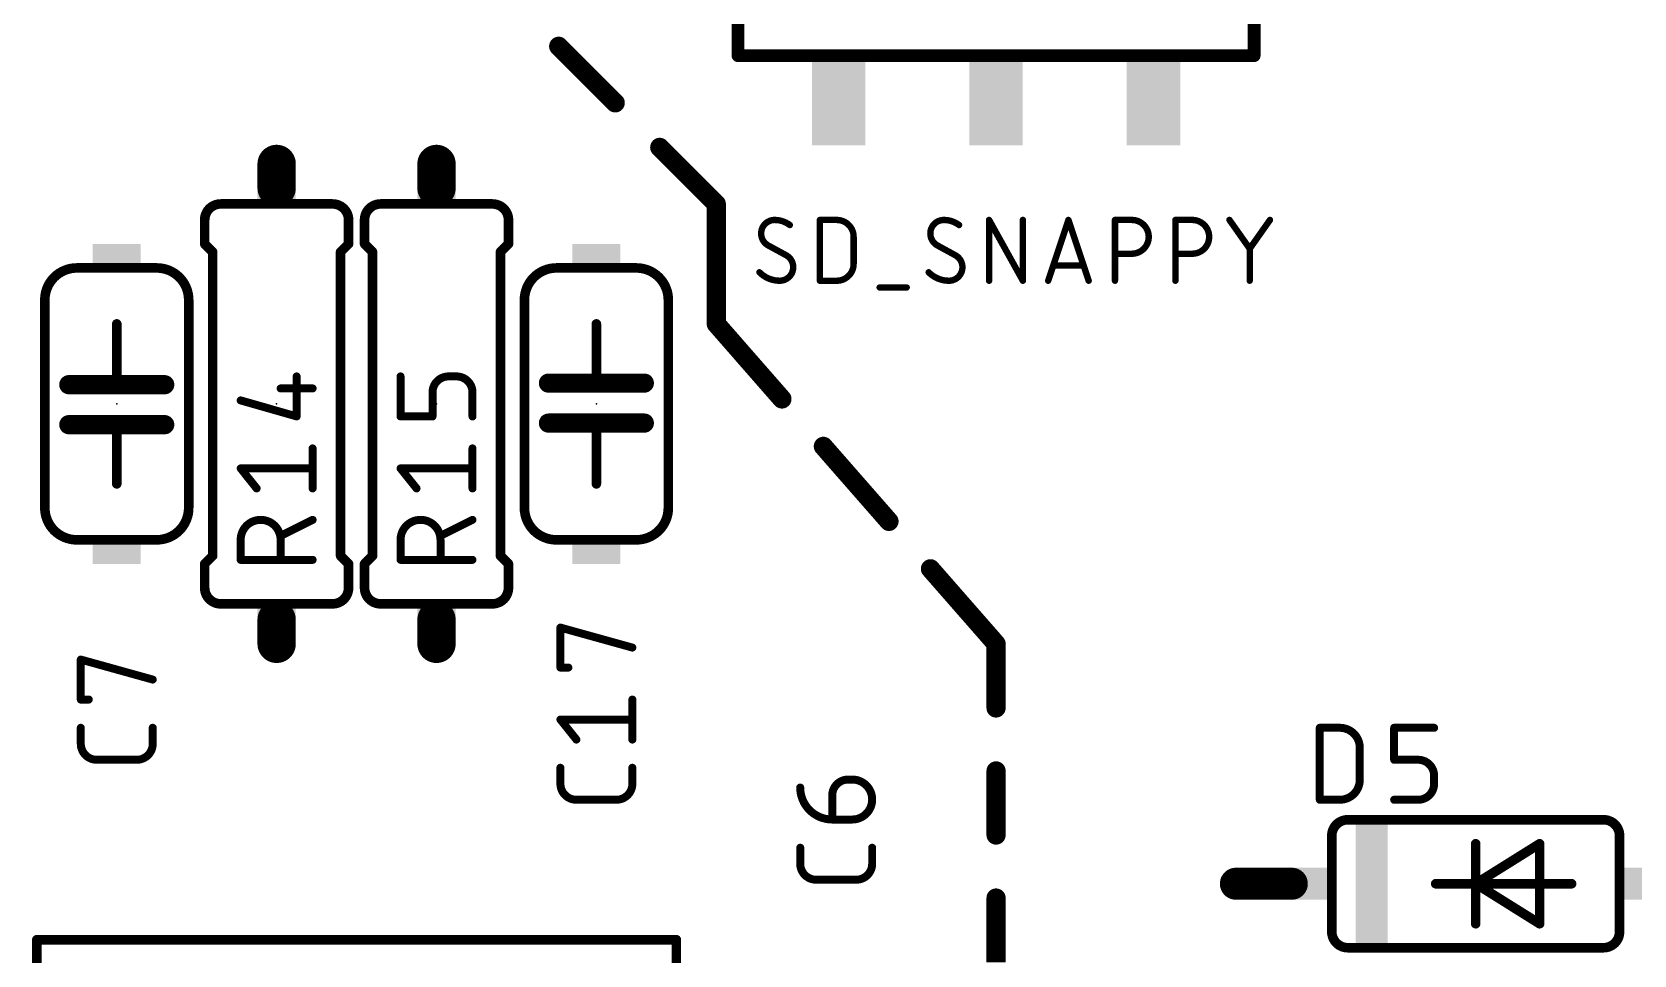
# Model space of a CAD drawing. Extents: x 0 to 81, y 0 to 102.
# Drawn here: x 41.83 to 67.28, y 35.7 to 50.35 of the extents above; entities that cross this region are included whole.
import ezdxf

# ---------------------------------------------------------------- set-up
doc = ezdxf.new("R2010")
doc.units = 0
for name, color, linetype in [('21', 253, 'CONTINUOUS'), ('23', 53, 'CONTINUOUS'), ('25', 253, 'CONTINUOUS'), ('51', 253, 'CONTINUOUS')]:
    doc.layers.add(name, color=color, linetype=linetype)

# ---------------------------------------------------------------- blocks, each defined once
blk = doc.blocks.new('RECT')
blk.add_solid([(-0.5, -0.5), (0.5, -0.5), (-0.5, 0.5), (0.5, 0.5)])

msp = doc.modelspace()

# ---------------------------------------------------------------- linework, layer by layer
at = {"layer": '21'}
for points, const_width in [([(53.05, 50.53), (53.05, 49.98)], 0.2032), ([(61.25, 49.98), (61.25, 50.53)], 0.2032), ([(61.25, 49.98), (53.05, 49.98)], 0.2032), ([(44.577, 47.371), (44.577, 46.99)], 0.1524), ([(46.863, 47.371), (46.863, 46.99)], 0.1524), ([(47.117, 47.371), (47.117, 46.99)], 0.1524), ([(49.403, 47.371), (49.403, 46.99)], 0.1524), ([(44.704, 46.863), (44.577, 46.99)], 0.1524), ([(44.704, 42.037), (44.704, 46.863)], 0.1524), ([(46.736, 46.863), (46.863, 46.99)], 0.1524), ([(46.736, 42.037), (46.736, 46.863)], 0.1524), ([(47.244, 46.863), (47.117, 46.99)], 0.1524), ([(47.244, 42.037), (47.244, 46.863)], 0.1524), ([(49.276, 46.863), (49.403, 46.99)], 0.1524), ([(49.276, 42.037), (49.276, 46.863)], 0.1524), ([(42.037, 42.799), (42.037, 46.101)], 0.1524), ([(44.323, 42.799), (44.323, 46.101)], 0.1524), ([(49.657, 46.101), (49.657, 42.799)], 0.1524), ([(51.943, 46.101), (51.943, 42.799)], 0.1524), ([(43.18, 45.72), (43.18, 44.7548)], 0.1524), ([(50.8, 45.72), (50.8, 44.7802)], 0.1524), ([(43.18, 44.7548), (42.418, 44.7548)], 0.3048), ([(43.942, 44.7548), (43.18, 44.7548)], 0.3048), ([(50.038, 44.7802), (50.8, 44.7802)], 0.3048), ([(50.8, 44.7802), (51.562, 44.7802)], 0.3048), ([(50.038, 44.1452), (50.8, 44.1452)], 0.3048), ([(50.8, 44.1452), (51.562, 44.1452)], 0.3048), ([(43.18, 44.1198), (42.418, 44.1198)], 0.3048), ([(43.942, 44.1198), (43.18, 44.1198)], 0.3048), ([(43.18, 43.18), (43.18, 44.1198)], 0.1524), ([(50.8, 43.18), (50.8, 44.1452)], 0.1524), ([(44.704, 42.037), (44.577, 41.91)], 0.1524), ([(46.736, 42.037), (46.863, 41.91)], 0.1524), ([(47.244, 42.037), (47.117, 41.91)], 0.1524), ([(49.276, 42.037), (49.403, 41.91)], 0.1524), ([(44.577, 41.529), (44.577, 41.91)], 0.1524), ([(46.863, 41.529), (46.863, 41.91)], 0.1524), ([(47.117, 41.529), (47.117, 41.91)], 0.1524), ([(49.403, 41.529), (49.403, 41.91)], 0.1524), ([(62.738, 37.846), (66.802, 37.846)], 0.1524), ([(62.484, 37.592), (62.484, 36.068)], 0.1524), ([(67.056, 37.592), (67.056, 36.068)], 0.1524), ([(64.77, 36.83), (65.786, 37.465)], 0.1524), ([(64.77, 37.465), (64.77, 36.83)], 0.1524), ([(65.786, 37.465), (65.786, 36.195)], 0.1524), ([(64.135, 36.83), (64.77, 36.83)], 0.1524), ([(65.786, 36.195), (64.77, 36.83)], 0.1524), ([(64.77, 36.83), (66.294, 36.83)], 0.1524), ([(64.77, 36.83), (64.77, 36.195)], 0.1524), ([(52.07, 35.941), (41.91, 35.941)], 0.1524), ([(41.91, 35.941), (41.91, 34.036)], 0.1524), ([(52.07, 35.941), (52.07, 30.099)], 0.1524), ([(62.738, 35.814), (66.802, 35.814)], 0.1524)]:
    msp.add_lwpolyline(points, dxfattribs=dict(at, const_width=const_width))
for points, const_width in [([(53.05, 50.0308, 1), (53.05, 49.9292)], 0.1016), ([(52.9992, 49.98, 1), (53.1008, 49.98)], 0.1016), ([(61.1992, 49.98, 1), (61.3008, 49.98)], 0.1016), ([(61.25, 49.9292, 1), (61.25, 50.0308)], 0.1016), ([(44.831, 47.625, 0.4142), (44.577, 47.371)], 0.1524), ([(44.831, 47.5869, 1), (44.831, 47.6631)], 0.0762), ([(46.863, 47.371, 0.4142), (46.609, 47.625)], 0.1524), ([(46.609, 47.6631, 1), (46.609, 47.5869)], 0.0762), ([(47.371, 47.625, 0.4142), (47.117, 47.371)], 0.1524), ([(47.371, 47.5869, 1), (47.371, 47.6631)], 0.0762), ([(49.403, 47.371, 0.4142), (49.149, 47.625)], 0.1524), ([(49.149, 47.6631, 1), (49.149, 47.5869)], 0.0762), ([(44.6151, 47.371, 1), (44.5389, 47.371)], 0.0762), ([(44.5389, 47.371, 1), (44.6151, 47.371)], 0.0762), ([(46.9011, 47.371, 1), (46.8249, 47.371)], 0.0762), ([(46.8249, 47.371, 1), (46.9011, 47.371)], 0.0762), ([(47.1551, 47.371, 1), (47.0789, 47.371)], 0.0762), ([(47.0789, 47.371, 1), (47.1551, 47.371)], 0.0762), ([(49.4411, 47.371, 1), (49.3649, 47.371)], 0.0762), ([(49.3649, 47.371, 1), (49.4411, 47.371)], 0.0762), ([(44.5389, 46.99, 1), (44.6151, 46.99)], 0.0762), ([(44.6039, 47.0169, 1), (44.5501, 46.9631)], 0.0762), ([(44.7421, 46.863, 1), (44.6659, 46.863)], 0.0762), ([(44.6771, 46.8361, 1), (44.7309, 46.8899)], 0.0762), ([(46.7741, 46.863, 1), (46.6979, 46.863)], 0.0762), ([(46.7091, 46.8899, 1), (46.7629, 46.8361)], 0.0762), ([(46.8249, 46.99, 1), (46.9011, 46.99)], 0.0762), ([(46.8899, 46.9631, 1), (46.8361, 47.0169)], 0.0762), ([(47.0789, 46.99, 1), (47.1551, 46.99)], 0.0762), ([(47.1439, 47.0169, 1), (47.0901, 46.9631)], 0.0762), ([(47.2821, 46.863, 1), (47.2059, 46.863)], 0.0762), ([(47.2171, 46.8361, 1), (47.2709, 46.8899)], 0.0762), ([(49.3141, 46.863, 1), (49.2379, 46.863)], 0.0762), ([(49.2491, 46.8899, 1), (49.3029, 46.8361)], 0.0762), ([(49.3649, 46.99, 1), (49.4411, 46.99)], 0.0762), ([(49.4299, 46.9631, 1), (49.3761, 47.0169)], 0.0762), ([(42.545, 46.609, 0.4142), (42.037, 46.101)], 0.1524), ([(42.545, 46.5709, 1), (42.545, 46.6471)], 0.0762), ([(44.323, 46.101, 0.4142), (43.815, 46.609)], 0.1524), ([(43.815, 46.6471, 1), (43.815, 46.5709)], 0.0762), ([(50.165, 46.609, 0.4142), (49.657, 46.101)], 0.1524), ([(50.165, 46.5709, 1), (50.165, 46.6471)], 0.0762), ([(51.943, 46.101, 0.4142), (51.435, 46.609)], 0.1524), ([(51.435, 46.6471, 1), (51.435, 46.5709)], 0.0762), ([(42.0751, 46.101, 1), (41.9989, 46.101)], 0.0762), ([(41.9989, 46.101, 1), (42.0751, 46.101)], 0.0762), ([(44.3611, 46.101, 1), (44.2849, 46.101)], 0.0762), ([(44.2849, 46.101, 1), (44.3611, 46.101)], 0.0762), ([(49.6951, 46.101, 1), (49.6189, 46.101)], 0.0762), ([(49.6189, 46.101, 1), (49.6951, 46.101)], 0.0762), ([(51.9811, 46.101, 1), (51.9049, 46.101)], 0.0762), ([(51.9049, 46.101, 1), (51.9811, 46.101)], 0.0762), ([(43.2181, 45.72, 1), (43.1419, 45.72)], 0.0762), ([(50.8381, 45.72, 1), (50.7619, 45.72)], 0.0762), ([(42.418, 44.831, 1), (42.418, 44.6786)], 0.1524), ([(43.18, 44.831, 1), (43.18, 44.6786)], 0.1524), ([(43.18, 44.6786, 1), (43.18, 44.831)], 0.1524), ([(43.942, 44.6786, 1), (43.942, 44.831)], 0.1524), ([(50.038, 44.8564, 1), (50.038, 44.704)], 0.1524), ([(50.8, 44.8564, 1), (50.8, 44.704)], 0.1524), ([(50.8, 44.704, 1), (50.8, 44.8564)], 0.1524), ([(50.7619, 44.7802, 1), (50.8381, 44.7802)], 0.0762), ([(51.562, 44.704, 1), (51.562, 44.8564)], 0.1524), ([(43.1419, 44.7548, 1), (43.2181, 44.7548)], 0.0762), ([(50.038, 44.2214, 1), (50.038, 44.069)], 0.1524), ([(50.8, 44.2214, 1), (50.8, 44.069)], 0.1524), ([(50.8, 44.069, 1), (50.8, 44.2214)], 0.1524), ([(51.562, 44.069, 1), (51.562, 44.2214)], 0.1524), ([(42.418, 44.196, 1), (42.418, 44.0436)], 0.1524), ([(43.18, 44.196, 1), (43.18, 44.0436)], 0.1524), ([(43.18, 44.0436, 1), (43.18, 44.196)], 0.1524), ([(43.2181, 44.1198, 1), (43.1419, 44.1198)], 0.0762), ([(43.942, 44.0436, 1), (43.942, 44.196)], 0.1524), ([(50.8381, 44.1452, 1), (50.7619, 44.1452)], 0.0762), ([(43.1419, 43.18, 1), (43.2181, 43.18)], 0.0762), ([(50.7619, 43.18, 1), (50.8381, 43.18)], 0.0762), ([(42.037, 42.799, 0.4142), (42.545, 42.291)], 0.1524), ([(42.0751, 42.799, 1), (41.9989, 42.799)], 0.0762), ([(41.9989, 42.799, 1), (42.0751, 42.799)], 0.0762), ([(43.815, 42.291, 0.4142), (44.323, 42.799)], 0.1524), ([(44.3611, 42.799, 1), (44.2849, 42.799)], 0.0762), ([(44.2849, 42.799, 1), (44.3611, 42.799)], 0.0762), ([(49.657, 42.799, 0.4142), (50.165, 42.291)], 0.1524), ([(49.6951, 42.799, 1), (49.6189, 42.799)], 0.0762), ([(49.6189, 42.799, 1), (49.6951, 42.799)], 0.0762), ([(51.435, 42.291, 0.4142), (51.943, 42.799)], 0.1524), ([(51.9811, 42.799, 1), (51.9049, 42.799)], 0.0762), ([(51.9049, 42.799, 1), (51.9811, 42.799)], 0.0762), ([(42.545, 42.2529, 1), (42.545, 42.3291)], 0.0762), ([(43.815, 42.3291, 1), (43.815, 42.2529)], 0.0762), ([(50.165, 42.2529, 1), (50.165, 42.3291)], 0.0762), ([(51.435, 42.3291, 1), (51.435, 42.2529)], 0.0762), ([(44.6659, 42.037, 1), (44.7421, 42.037)], 0.0762), ([(44.7309, 42.0101, 1), (44.6771, 42.0639)], 0.0762), ([(46.6979, 42.037, 1), (46.7741, 42.037)], 0.0762), ([(46.7629, 42.0639, 1), (46.7091, 42.0101)], 0.0762), ([(47.2059, 42.037, 1), (47.2821, 42.037)], 0.0762), ([(47.2709, 42.0101, 1), (47.2171, 42.0639)], 0.0762), ([(49.2379, 42.037, 1), (49.3141, 42.037)], 0.0762), ([(49.3029, 42.0639, 1), (49.2491, 42.0101)], 0.0762), ([(44.6151, 41.91, 1), (44.5389, 41.91)], 0.0762), ([(44.5501, 41.9369, 1), (44.6039, 41.8831)], 0.0762), ([(46.9011, 41.91, 1), (46.8249, 41.91)], 0.0762), ([(46.8361, 41.8831, 1), (46.8899, 41.9369)], 0.0762), ([(47.1551, 41.91, 1), (47.0789, 41.91)], 0.0762), ([(47.0901, 41.9369, 1), (47.1439, 41.8831)], 0.0762), ([(49.4411, 41.91, 1), (49.3649, 41.91)], 0.0762), ([(49.3761, 41.8831, 1), (49.4299, 41.9369)], 0.0762), ([(44.577, 41.529, 0.4142), (44.831, 41.275)], 0.1524), ([(44.6151, 41.529, 1), (44.5389, 41.529)], 0.0762), ([(44.5389, 41.529, 1), (44.6151, 41.529)], 0.0762), ([(46.609, 41.275, 0.4142), (46.863, 41.529)], 0.1524), ([(46.9011, 41.529, 1), (46.8249, 41.529)], 0.0762), ([(46.8249, 41.529, 1), (46.9011, 41.529)], 0.0762), ([(47.117, 41.529, 0.4142), (47.371, 41.275)], 0.1524), ([(47.1551, 41.529, 1), (47.0789, 41.529)], 0.0762), ([(47.0789, 41.529, 1), (47.1551, 41.529)], 0.0762), ([(49.149, 41.275, 0.4142), (49.403, 41.529)], 0.1524), ([(49.4411, 41.529, 1), (49.3649, 41.529)], 0.0762), ([(49.3649, 41.529, 1), (49.4411, 41.529)], 0.0762), ([(44.831, 41.2369, 1), (44.831, 41.3131)], 0.0762), ([(46.609, 41.3131, 1), (46.609, 41.2369)], 0.0762), ([(47.371, 41.2369, 1), (47.371, 41.3131)], 0.0762), ([(49.149, 41.3131, 1), (49.149, 41.2369)], 0.0762), ([(62.738, 37.846, 0.4142), (62.484, 37.592)], 0.1524), ([(62.738, 37.8841, 1), (62.738, 37.8079)], 0.0762), ([(62.738, 37.8079, 1), (62.738, 37.8841)], 0.0762), ([(67.056, 37.592, 0.4142), (66.802, 37.846)], 0.1524), ([(66.802, 37.8841, 1), (66.802, 37.8079)], 0.0762), ([(66.802, 37.8079, 1), (66.802, 37.8841)], 0.0762), ([(62.5221, 37.592, 1), (62.4459, 37.592)], 0.0762), ([(67.0941, 37.592, 1), (67.0179, 37.592)], 0.0762), ([(62.4459, 37.592, 1), (62.5221, 37.592)], 0.0762), ([(64.8081, 37.465, 1), (64.7319, 37.465)], 0.0762), ([(65.8241, 37.465, 1), (65.7479, 37.465)], 0.0762), ([(65.8062, 37.4327, 1), (65.7658, 37.4973)], 0.0762), ([(67.0179, 37.592, 1), (67.0941, 37.592)], 0.0762), ([(64.135, 36.8681, 1), (64.135, 36.7919)], 0.0762), ([(64.7902, 36.8623, 1), (64.7498, 36.7977)], 0.0762), ([(64.77, 36.8681, 1), (64.77, 36.7919)], 0.0762), ([(64.8081, 36.83, 1), (64.7319, 36.83)], 0.0762), ([(64.77, 36.7919, 1), (64.77, 36.8681)], 0.0762), ([(66.294, 36.7919, 1), (66.294, 36.8681)], 0.0762), ([(64.7498, 36.8623, 1), (64.7902, 36.7977)], 0.0762), ([(64.7319, 36.83, 1), (64.8081, 36.83)], 0.0762), ([(62.484, 36.068, 0.4142), (62.738, 35.814)], 0.1524), ([(62.5221, 36.068, 1), (62.4459, 36.068)], 0.0762), ([(64.7319, 36.195, 1), (64.8081, 36.195)], 0.0762), ([(65.7479, 36.195, 1), (65.8241, 36.195)], 0.0762), ([(65.7658, 36.1627, 1), (65.8062, 36.2273)], 0.0762), ([(66.802, 35.814, 0.4142), (67.056, 36.068)], 0.1524), ([(67.0941, 36.068, 1), (67.0179, 36.068)], 0.0762), ([(41.91, 35.9791, 1), (41.91, 35.9029)], 0.0762), ([(41.9481, 35.941, 1), (41.8719, 35.941)], 0.0762), ([(52.1081, 35.941, 1), (52.0319, 35.941)], 0.0762), ([(52.07, 35.9029, 1), (52.07, 35.9791)], 0.0762), ([(62.4459, 36.068, 1), (62.5221, 36.068)], 0.0762), ([(62.738, 35.8521, 1), (62.738, 35.7759)], 0.0762), ([(62.738, 35.7759, 1), (62.738, 35.8521)], 0.0762), ([(66.802, 35.8521, 1), (66.802, 35.7759)], 0.0762), ([(66.802, 35.7759, 1), (66.802, 35.8521)], 0.0762), ([(67.0179, 36.068, 1), (67.0941, 36.068)], 0.0762)]:
    msp.add_lwpolyline(points, format="xyb", dxfattribs=dict(at, const_width=const_width))
at = {"layer": '23'}
for p in [(43.18, 44.45), (45.72, 44.45), (48.26, 44.45), (50.8, 44.45), (64.77, 36.83)]:
    msp.add_point(p, dxfattribs=at)
at = {"layer": '25'}
for points, const_width in [([(50.2011, 50.1289), (51.0995, 49.2305)], 0.3048), ([(51.8066, 48.5234), (52.705, 47.625)], 0.3048), ([(52.705, 47.625), (52.705, 45.72)], 0.3048), ([(54.3509, 46.4058), (54.3509, 47.371)], 0.1016), ([(54.3509, 47.371), (54.619, 47.371)], 0.1016), ([(57.0393, 46.4058), (57.0393, 47.371)], 0.1016), ([(57.0393, 47.371), (57.5755, 46.4058)], 0.1016), ([(57.5755, 46.4058), (57.5755, 47.371)], 0.1016), ([(57.9778, 46.4058), (58.2995, 47.371)], 0.1016), ([(58.2995, 47.371), (58.6212, 46.4058)], 0.1016), ([(59.0391, 46.4058), (59.0391, 47.371)], 0.1016), ([(59.0391, 47.371), (59.3072, 47.371)], 0.1016), ([(59.9992, 46.4058), (59.9992, 47.371)], 0.1016), ([(59.9992, 47.371), (60.2673, 47.371)], 0.1016), ([(60.8581, 47.371), (61.1798, 46.9152)], 0.1016), ([(61.1798, 46.9152), (61.5016, 47.371)], 0.1016), ([(54.8871, 47.1029), (54.8871, 46.6739)], 0.1016), ([(53.8198, 46.808), (53.5249, 46.9688)], 0.1016), ([(56.5081, 46.808), (56.2132, 46.9688)], 0.1016), ([(59.3072, 46.8348), (59.0391, 46.8348)], 0.1016), ([(60.2673, 46.8348), (59.9992, 46.8348)], 0.1016), ([(61.1798, 46.4058), (61.1798, 46.9152)], 0.1016), ([(58.5408, 46.6471), (58.0582, 46.6471)], 0.1016), ([(54.619, 46.4058), (54.3509, 46.4058)], 0.1016), ([(55.3007, 46.2986), (55.7296, 46.2986)], 0.1016), ([(52.705, 45.72), (53.7477, 44.5284)], 0.3048), ([(46.0375, 44.2512), (46.0375, 44.8862)], 0.127), ([(47.6885, 44.2512), (47.6885, 44.8862)], 0.127), ([(48.5775, 44.8862), (48.4505, 44.8862)], 0.127), ([(45.1485, 44.5052), (46.0375, 44.2512)], 0.127), ([(45.7835, 44.6957), (46.2915, 44.6957)], 0.127), ([(48.1965, 44.6322), (48.1965, 44.2512)], 0.127), ([(48.8315, 44.2512), (48.8315, 44.6322)], 0.127), ([(48.1965, 44.2512), (47.6885, 44.2512)], 0.127), ([(46.2915, 43.1082), (46.2915, 43.7432)], 0.127), ([(48.8315, 43.1082), (48.8315, 43.7432)], 0.127), ([(54.4062, 43.7758), (55.4488, 42.5842)], 0.3048), ([(45.4025, 43.1082), (45.1485, 43.4257)], 0.127), ([(45.1485, 43.4257), (46.2915, 43.4257)], 0.127), ([(47.9425, 43.1082), (47.6885, 43.4257)], 0.127), ([(47.6885, 43.4257), (48.8315, 43.4257)], 0.127), ([(46.2915, 42.6085), (45.7835, 42.3545)], 0.127), ([(48.8315, 42.6085), (48.3235, 42.3545)], 0.127), ([(45.1485, 41.9735), (45.1485, 42.291)], 0.127), ([(45.7835, 42.291), (45.7835, 41.9735)], 0.127), ([(47.6885, 41.9735), (47.6885, 42.291)], 0.127), ([(48.3235, 42.291), (48.3235, 41.9735)], 0.127), ([(46.2915, 41.9735), (45.1485, 41.9735)], 0.127), ([(48.8315, 41.9735), (47.6885, 41.9735)], 0.127), ([(56.1073, 41.8316), (57.15, 40.64)], 0.3048), ([(50.2285, 40.2627), (50.2285, 40.8977)], 0.127), ([(50.2285, 40.8977), (51.3715, 40.5802)], 0.127), ([(57.15, 40.64), (57.15, 39.6215)], 0.3048), ([(42.6085, 39.7547), (42.6085, 40.3897)], 0.127), ([(42.6085, 40.3897), (43.7515, 40.0722)], 0.127), ([(50.3555, 40.2627), (50.2285, 40.2627)], 0.127), ([(42.7355, 39.7547), (42.6085, 39.7547)], 0.127), ([(51.3715, 39.1197), (51.3715, 39.7547)], 0.127), ([(50.4825, 39.1197), (50.2285, 39.4372)], 0.127), ([(50.2285, 39.4372), (51.3715, 39.4372)], 0.127), ([(42.6085, 39.0525), (42.6085, 39.3065)], 0.127), ([(43.7515, 39.3065), (43.7515, 39.0525)], 0.127), ([(62.2935, 38.1635), (62.2935, 39.3065)], 0.127), ([(62.2935, 39.3065), (62.611, 39.3065)], 0.127), ([(63.4746, 38.7985), (63.4746, 39.3065)], 0.127), ([(63.4746, 39.3065), (64.1096, 39.3065)], 0.127), ([(62.9285, 38.989), (62.9285, 38.481)], 0.127), ([(43.4975, 38.7985), (42.8625, 38.7985)], 0.127), ([(50.2285, 38.4175), (50.2285, 38.6715)], 0.127), ([(51.3715, 38.6715), (51.3715, 38.4175)], 0.127), ([(57.15, 38.6215), (57.15, 37.603)], 0.3048), ([(63.8556, 38.7985), (63.4746, 38.7985)], 0.127), ([(54.8005, 38.4847), (54.864, 38.4847)], 0.127), ([(64.1096, 38.4175), (64.1096, 38.5445)], 0.127), ([(51.1175, 38.1635), (50.4825, 38.1635)], 0.127), ([(54.5465, 37.8497), (54.5465, 38.2307)], 0.127), ([(62.611, 38.1635), (62.2935, 38.1635)], 0.127), ([(63.4746, 38.1635), (63.8556, 38.1635)], 0.127), ([(54.864, 37.8497), (54.5465, 37.8497)], 0.127), ([(54.0385, 37.1475), (54.0385, 37.4015)], 0.127), ([(55.1815, 37.4015), (55.1815, 37.1475)], 0.127), ([(54.9275, 36.8935), (54.2925, 36.8935)], 0.127), ([(57.15, 36.603), (57.15, 35.5845)], 0.3048)]:
    msp.add_lwpolyline(points, dxfattribs=dict(at, const_width=const_width))
for points, const_width in [([(50.2549, 50.1828, 1), (50.1472, 50.0751)], 0.1524), ([(51.0456, 49.1766, 1), (51.1534, 49.2844)], 0.1524), ([(51.8605, 48.5773, 1), (51.7527, 48.4695)], 0.1524), ([(52.7812, 47.625, 1), (52.6288, 47.625)], 0.1524), ([(52.6511, 47.5711, 1), (52.7589, 47.6789)], 0.1524), ([(53.6321, 47.371, 0.4142), (53.4176, 47.1565)], 0.1016), ([(53.8734, 47.2906, 0.1623), (53.6321, 47.371)], 0.1016), ([(53.6321, 47.3964, 1), (53.6321, 47.3456)], 0.0508), ([(53.6321, 47.3456, 1), (53.6321, 47.3964)], 0.0508), ([(54.3763, 47.371, 1), (54.3255, 47.371)], 0.0508), ([(54.3509, 47.3964, 1), (54.3509, 47.3456)], 0.0508), ([(54.8871, 47.1029, 0.4142), (54.619, 47.371)], 0.1016), ([(54.619, 47.3964, 1), (54.619, 47.3456)], 0.0508), ([(54.619, 47.3456, 1), (54.619, 47.3964)], 0.0508), ([(56.3204, 47.371, 0.4142), (56.1059, 47.1565)], 0.1016), ([(56.5617, 47.2906, 0.1623), (56.3204, 47.371)], 0.1016), ([(56.3204, 47.3964, 1), (56.3204, 47.3456)], 0.0508), ([(56.3204, 47.3456, 1), (56.3204, 47.3964)], 0.0508), ([(57.0615, 47.3833, 1), (57.017, 47.3587)], 0.0508), ([(57.0647, 47.371, 1), (57.0139, 47.371)], 0.0508), ([(57.6009, 47.371, 1), (57.5501, 47.371)], 0.0508), ([(58.3236, 47.379, 1), (58.2754, 47.363)], 0.0508), ([(58.3236, 47.363, 1), (58.2754, 47.379)], 0.0508), ([(59.0645, 47.371, 1), (59.0137, 47.371)], 0.0508), ([(59.0391, 47.3964, 1), (59.0391, 47.3456)], 0.0508), ([(59.3072, 46.8348, 1), (59.3072, 47.371)], 0.1016), ([(59.3072, 47.3964, 1), (59.3072, 47.3456)], 0.0508), ([(59.3072, 47.3456, 1), (59.3072, 47.3964)], 0.0508), ([(60.0246, 47.371, 1), (59.9738, 47.371)], 0.0508), ([(59.9992, 47.3964, 1), (59.9992, 47.3456)], 0.0508), ([(60.2673, 46.8348, 1), (60.2673, 47.371)], 0.1016), ([(60.2673, 47.3964, 1), (60.2673, 47.3456)], 0.0508), ([(60.2673, 47.3456, 1), (60.2673, 47.3964)], 0.0508), ([(60.8789, 47.3856, 1), (60.8374, 47.3564)], 0.0508), ([(61.5223, 47.3564, 1), (61.4808, 47.3856)], 0.0508), ([(53.4176, 47.1565, 0.2656), (53.5249, 46.9688)], 0.1016), ([(53.443, 47.1565, 1), (53.3922, 47.1565)], 0.0508), ([(53.3922, 47.1565, 1), (53.443, 47.1565)], 0.0508), ([(53.8582, 47.2702, 1), (53.8886, 47.3109)], 0.0508), ([(54.9125, 47.1029, 1), (54.8617, 47.1029)], 0.0508), ([(54.8617, 47.1029, 1), (54.9125, 47.1029)], 0.0508), ([(56.1059, 47.1565, 0.2656), (56.2132, 46.9688)], 0.1016), ([(56.1313, 47.1565, 1), (56.0805, 47.1565)], 0.0508), ([(56.0805, 47.1565, 1), (56.1313, 47.1565)], 0.0508), ([(56.5465, 47.2702, 1), (56.577, 47.3109)], 0.0508), ([(53.537, 46.9911, 1), (53.5127, 46.9465)], 0.0508), ([(53.512, 46.9469, 1), (53.5377, 46.9907)], 0.0508), ([(53.927, 46.6203, 0.2656), (53.8198, 46.808)], 0.1016), ([(53.8327, 46.8298, 1), (53.8069, 46.7861)], 0.0508), ([(53.8076, 46.7857, 1), (53.8319, 46.8303)], 0.0508), ([(56.2253, 46.9911, 1), (56.201, 46.9465)], 0.0508), ([(56.2003, 46.9469, 1), (56.2261, 46.9907)], 0.0508), ([(56.6154, 46.6203, 0.2656), (56.5081, 46.808)], 0.1016), ([(56.521, 46.8298, 1), (56.4952, 46.7861)], 0.0508), ([(56.4959, 46.7857, 1), (56.5203, 46.8303)], 0.0508), ([(59.0391, 46.8602, 1), (59.0391, 46.8094)], 0.0508), ([(59.3072, 46.8602, 1), (59.3072, 46.8094)], 0.0508), ([(59.3072, 46.8094, 1), (59.3072, 46.8602)], 0.0508), ([(59.9992, 46.8602, 1), (59.9992, 46.8094)], 0.0508), ([(60.2673, 46.8602, 1), (60.2673, 46.8094)], 0.0508), ([(60.2673, 46.8094, 1), (60.2673, 46.8602)], 0.0508), ([(61.2052, 46.9152, 1), (61.1544, 46.9152)], 0.0508), ([(61.1591, 46.9299, 1), (61.2006, 46.9006)], 0.0508), ([(61.1591, 46.9006, 1), (61.2006, 46.9299)], 0.0508), ([(53.3908, 46.5399, 0.2), (53.7125, 46.4058)], 0.1016), ([(53.4088, 46.5577, 1), (53.3728, 46.522)], 0.0508), ([(53.7125, 46.4058, 0.4142), (53.927, 46.6203)], 0.1016), ([(53.9524, 46.6203, 1), (53.9016, 46.6203)], 0.0508), ([(53.9016, 46.6203, 1), (53.9524, 46.6203)], 0.0508), ([(54.619, 46.4058, 0.4142), (54.8871, 46.6739)], 0.1016), ([(54.9125, 46.6739, 1), (54.8617, 46.6739)], 0.0508), ([(54.8617, 46.6739, 1), (54.9125, 46.6739)], 0.0508), ([(56.0791, 46.5399, 0.2), (56.4009, 46.4058)], 0.1016), ([(56.0972, 46.5577, 1), (56.0611, 46.522)], 0.0508), ([(56.4009, 46.4058, 0.4142), (56.6154, 46.6203)], 0.1016), ([(56.6408, 46.6203, 1), (56.59, 46.6203)], 0.0508), ([(56.59, 46.6203, 1), (56.6408, 46.6203)], 0.0508), ([(58.0582, 46.6725, 1), (58.0582, 46.6217)], 0.0508), ([(58.5408, 46.6217, 1), (58.5408, 46.6725)], 0.0508), ([(53.7125, 46.4312, 1), (53.7125, 46.3804)], 0.0508), ([(53.7125, 46.3804, 1), (53.7125, 46.4312)], 0.0508), ([(54.3509, 46.4312, 1), (54.3509, 46.3804)], 0.0508), ([(54.3255, 46.4058, 1), (54.3763, 46.4058)], 0.0508), ([(54.619, 46.4312, 1), (54.619, 46.3804)], 0.0508), ([(54.619, 46.3804, 1), (54.619, 46.4312)], 0.0508), ([(55.3007, 46.324, 1), (55.3007, 46.2732)], 0.0508), ([(55.7296, 46.2732, 1), (55.7296, 46.324)], 0.0508), ([(56.4009, 46.4312, 1), (56.4009, 46.3804)], 0.0508), ([(56.4009, 46.3804, 1), (56.4009, 46.4312)], 0.0508), ([(57.0139, 46.4058, 1), (57.0647, 46.4058)], 0.0508), ([(57.5501, 46.4058, 1), (57.6009, 46.4058)], 0.0508), ([(57.5533, 46.3935, 1), (57.5977, 46.4181)], 0.0508), ([(57.9537, 46.4138, 1), (58.0018, 46.3978)], 0.0508), ([(58.5971, 46.3978, 1), (58.6453, 46.4138)], 0.0508), ([(59.0137, 46.4058, 1), (59.0645, 46.4058)], 0.0508), ([(59.9738, 46.4058, 1), (60.0246, 46.4058)], 0.0508), ([(61.1544, 46.4058, 1), (61.2052, 46.4058)], 0.0508), ([(52.7623, 45.7702, 1), (52.6477, 45.6698)], 0.1524), ([(52.6288, 45.72, 1), (52.7812, 45.72)], 0.1524), ([(46.0693, 44.8862, 1), (46.0057, 44.8862)], 0.0635), ([(47.7203, 44.8862, 1), (47.6568, 44.8862)], 0.0635), ([(48.4505, 44.8862, 0.4142), (48.1965, 44.6322)], 0.127), ([(48.4505, 44.918, 1), (48.4505, 44.8545)], 0.0635), ([(48.4505, 44.8545, 1), (48.4505, 44.918)], 0.0635), ([(48.5775, 44.918, 1), (48.5775, 44.8545)], 0.0635), ([(48.8315, 44.6322, 0.4142), (48.5775, 44.8862)], 0.127), ([(48.5775, 44.8545, 1), (48.5775, 44.918)], 0.0635), ([(45.1572, 44.5357, 1), (45.1398, 44.4747)], 0.0635), ([(45.7835, 44.7275, 1), (45.7835, 44.664)], 0.0635), ([(46.2915, 44.664, 1), (46.2915, 44.7275)], 0.0635), ([(48.2283, 44.6322, 1), (48.1647, 44.6322)], 0.0635), ([(48.1647, 44.6322, 1), (48.2283, 44.6322)], 0.0635), ([(48.8633, 44.6322, 1), (48.7998, 44.6322)], 0.0635), ([(48.7998, 44.6322, 1), (48.8633, 44.6322)], 0.0635), ([(53.6903, 44.4782, 1), (53.805, 44.5786)], 0.1524), ([(46.0288, 44.2207, 1), (46.0462, 44.2817)], 0.0635), ([(47.6885, 44.283, 1), (47.6885, 44.2195)], 0.0635), ([(48.1965, 44.2195, 1), (48.1965, 44.283)], 0.0635), ([(46.0057, 44.2512, 1), (46.0693, 44.2512)], 0.0635), ([(47.6568, 44.2512, 1), (47.7203, 44.2512)], 0.0635), ([(48.1647, 44.2512, 1), (48.2283, 44.2512)], 0.0635), ([(48.7998, 44.2512, 1), (48.8633, 44.2512)], 0.0635), ([(46.3233, 43.7432, 1), (46.2597, 43.7432)], 0.0635), ([(48.8633, 43.7432, 1), (48.7998, 43.7432)], 0.0635), ([(54.4635, 43.826, 1), (54.3488, 43.7256)], 0.1524), ([(45.1485, 43.4575, 1), (45.1485, 43.394)], 0.0635), ([(45.1733, 43.4455, 1), (45.1237, 43.4059)], 0.0635), ([(46.2915, 43.394, 1), (46.2915, 43.4575)], 0.0635), ([(47.6885, 43.4575, 1), (47.6885, 43.394)], 0.0635), ([(47.7133, 43.4455, 1), (47.6637, 43.4059)], 0.0635), ([(48.8315, 43.394, 1), (48.8315, 43.4575)], 0.0635), ([(45.3777, 43.0884, 1), (45.4273, 43.128)], 0.0635), ([(46.2597, 43.1082, 1), (46.3233, 43.1082)], 0.0635), ([(47.9177, 43.0884, 1), (47.9673, 43.128)], 0.0635), ([(48.7998, 43.1082, 1), (48.8633, 43.1082)], 0.0635), ([(45.7835, 42.291, 1), (45.1485, 42.291)], 0.127), ([(46.3057, 42.5801, 1), (46.2773, 42.6369)], 0.0635), ([(48.3235, 42.291, 1), (47.6885, 42.291)], 0.127), ([(48.8457, 42.5801, 1), (48.8173, 42.6369)], 0.0635), ([(55.3915, 42.534, 1), (55.5062, 42.6344)], 0.1524), ([(45.1803, 42.291, 1), (45.1168, 42.291)], 0.0635), ([(45.1168, 42.291, 1), (45.1803, 42.291)], 0.0635), ([(45.7693, 42.3829, 1), (45.7977, 42.3261)], 0.0635), ([(45.8153, 42.291, 1), (45.7518, 42.291)], 0.0635), ([(45.7518, 42.291, 1), (45.8153, 42.291)], 0.0635), ([(47.7203, 42.291, 1), (47.6568, 42.291)], 0.0635), ([(47.6568, 42.291, 1), (47.7203, 42.291)], 0.0635), ([(48.3093, 42.3829, 1), (48.3377, 42.3261)], 0.0635), ([(48.3553, 42.291, 1), (48.2918, 42.291)], 0.0635), ([(48.2918, 42.291, 1), (48.3553, 42.291)], 0.0635), ([(45.1485, 42.0053, 1), (45.1485, 41.9417)], 0.0635), ([(45.1168, 41.9735, 1), (45.1803, 41.9735)], 0.0635), ([(45.7518, 41.9735, 1), (45.8153, 41.9735)], 0.0635), ([(46.2915, 41.9417, 1), (46.2915, 42.0053)], 0.0635), ([(47.6885, 42.0053, 1), (47.6885, 41.9417)], 0.0635), ([(47.6568, 41.9735, 1), (47.7203, 41.9735)], 0.0635), ([(48.2918, 41.9735, 1), (48.3553, 41.9735)], 0.0635), ([(48.8315, 41.9417, 1), (48.8315, 42.0053)], 0.0635), ([(56.1647, 41.8818, 1), (56.05, 41.7814)], 0.1524), ([(50.2603, 40.8977, 1), (50.1968, 40.8977)], 0.0635), ([(50.237, 40.9283, 1), (50.22, 40.8671)], 0.0635), ([(57.2262, 40.64, 1), (57.0738, 40.64)], 0.1524), ([(57.0927, 40.5898, 1), (57.2073, 40.6902)], 0.1524), ([(51.363, 40.5496, 1), (51.38, 40.6108)], 0.0635), ([(42.6403, 40.3897, 1), (42.5767, 40.3897)], 0.0635), ([(42.617, 40.4203, 1), (42.6, 40.3591)], 0.0635), ([(50.2285, 40.2945, 1), (50.2285, 40.231)], 0.0635), ([(50.1968, 40.2627, 1), (50.2603, 40.2627)], 0.0635), ([(50.3555, 40.231, 1), (50.3555, 40.2945)], 0.0635), ([(43.743, 40.0416, 1), (43.76, 40.1028)], 0.0635), ([(42.6085, 39.7865, 1), (42.6085, 39.723)], 0.0635), ([(42.5767, 39.7547, 1), (42.6403, 39.7547)], 0.0635), ([(42.7355, 39.723, 1), (42.7355, 39.7865)], 0.0635), ([(51.4033, 39.7547, 1), (51.3398, 39.7547)], 0.0635), ([(50.2533, 39.4571, 1), (50.2037, 39.4174)], 0.0635), ([(50.2285, 39.469, 1), (50.2285, 39.4055)], 0.0635), ([(51.3715, 39.4055, 1), (51.3715, 39.469)], 0.0635), ([(57.0738, 39.6215, 1), (57.2262, 39.6215)], 0.1524), ([(42.6403, 39.3065, 1), (42.5767, 39.3065)], 0.0635), ([(43.7833, 39.3065, 1), (43.7197, 39.3065)], 0.0635), ([(62.3253, 39.3065, 1), (62.2617, 39.3065)], 0.0635), ([(62.2935, 39.3383, 1), (62.2935, 39.2747)], 0.0635), ([(62.611, 39.3383, 1), (62.611, 39.2747)], 0.0635), ([(62.9285, 38.989, 0.4142), (62.611, 39.3065)], 0.127), ([(62.611, 39.2747, 1), (62.611, 39.3383)], 0.0635), ([(63.5064, 39.3065, 1), (63.4428, 39.3065)], 0.0635), ([(63.4746, 39.3383, 1), (63.4746, 39.2747)], 0.0635), ([(64.1096, 39.2747, 1), (64.1096, 39.3383)], 0.0635), ([(42.6403, 39.0525, 1), (42.5767, 39.0525)], 0.0635), ([(42.6085, 39.0525, 0.4142), (42.8625, 38.7985)], 0.127), ([(42.5767, 39.0525, 1), (42.6403, 39.0525)], 0.0635), ([(43.4975, 38.7985, 0.4142), (43.7515, 39.0525)], 0.127), ([(43.7833, 39.0525, 1), (43.7197, 39.0525)], 0.0635), ([(43.7197, 39.0525, 1), (43.7833, 39.0525)], 0.0635), ([(50.4577, 39.0999, 1), (50.5073, 39.1396)], 0.0635), ([(51.3398, 39.1197, 1), (51.4033, 39.1197)], 0.0635), ([(62.9603, 38.989, 1), (62.8967, 38.989)], 0.0635), ([(62.8967, 38.989, 1), (62.9603, 38.989)], 0.0635), ([(42.8625, 38.8303, 1), (42.8625, 38.7668)], 0.0635), ([(42.8625, 38.7668, 1), (42.8625, 38.8303)], 0.0635), ([(43.4975, 38.8303, 1), (43.4975, 38.7668)], 0.0635), ([(43.4975, 38.7668, 1), (43.4975, 38.8303)], 0.0635), ([(50.2603, 38.6715, 1), (50.1968, 38.6715)], 0.0635), ([(51.4033, 38.6715, 1), (51.3398, 38.6715)], 0.0635), ([(57.2262, 38.6215, 1), (57.0738, 38.6215)], 0.1524), ([(63.4428, 38.7985, 1), (63.5064, 38.7985)], 0.0635), ([(63.4746, 38.8303, 1), (63.4746, 38.7668)], 0.0635), ([(63.8556, 38.8303, 1), (63.8556, 38.7668)], 0.0635), ([(64.1096, 38.5445, 0.4142), (63.8556, 38.7985)], 0.127), ([(63.8556, 38.7668, 1), (63.8556, 38.8303)], 0.0635), ([(50.2285, 38.4175, 0.4142), (50.4825, 38.1635)], 0.127), ([(50.2603, 38.4175, 1), (50.1968, 38.4175)], 0.0635), ([(50.1968, 38.4175, 1), (50.2603, 38.4175)], 0.0635), ([(51.1175, 38.1635, 0.4142), (51.3715, 38.4175)], 0.127), ([(51.4033, 38.4175, 1), (51.3398, 38.4175)], 0.0635), ([(51.3398, 38.4175, 1), (51.4033, 38.4175)], 0.0635), ([(54.8005, 38.4847, 0.4142), (54.5465, 38.2307)], 0.127), ([(54.8005, 38.5165, 1), (54.8005, 38.453)], 0.0635), ([(54.8005, 38.453, 1), (54.8005, 38.5165)], 0.0635), ([(54.864, 38.5165, 1), (54.864, 38.453)], 0.0635), ([(54.864, 37.8497, 1), (54.864, 38.4847)], 0.127), ([(54.864, 38.453, 1), (54.864, 38.5165)], 0.0635), ([(62.611, 38.1635, 0.4142), (62.9285, 38.481)], 0.127), ([(62.9603, 38.481, 1), (62.8967, 38.481)], 0.0635), ([(62.8967, 38.481, 1), (62.9603, 38.481)], 0.0635), ([(63.8556, 38.1635, 0.4142), (64.1096, 38.4175)], 0.127), ([(64.1414, 38.5445, 1), (64.0778, 38.5445)], 0.0635), ([(64.0778, 38.5445, 1), (64.1414, 38.5445)], 0.0635), ([(64.1414, 38.4175, 1), (64.0778, 38.4175)], 0.0635), ([(64.0778, 38.4175, 1), (64.1414, 38.4175)], 0.0635), ([(50.4825, 38.1953, 1), (50.4825, 38.1317)], 0.0635), ([(50.4825, 38.1317, 1), (50.4825, 38.1953)], 0.0635), ([(51.1175, 38.1953, 1), (51.1175, 38.1317)], 0.0635), ([(51.1175, 38.1317, 1), (51.1175, 38.1953)], 0.0635), ([(54.0703, 38.3577, 1), (54.0067, 38.3577)], 0.0635), ([(54.0385, 38.3577, 0.4142), (54.5465, 37.8497)], 0.127), ([(54.5783, 38.2307, 1), (54.5147, 38.2307)], 0.0635), ([(54.5147, 38.2307, 1), (54.5783, 38.2307)], 0.0635), ([(62.2617, 38.1635, 1), (62.3253, 38.1635)], 0.0635), ([(62.2935, 38.1953, 1), (62.2935, 38.1317)], 0.0635), ([(62.611, 38.1953, 1), (62.611, 38.1317)], 0.0635), ([(62.611, 38.1317, 1), (62.611, 38.1953)], 0.0635), ([(63.4746, 38.1953, 1), (63.4746, 38.1317)], 0.0635), ([(63.8556, 38.1953, 1), (63.8556, 38.1317)], 0.0635), ([(63.8556, 38.1317, 1), (63.8556, 38.1953)], 0.0635), ([(54.5147, 37.8497, 1), (54.5783, 37.8497)], 0.0635), ([(54.5465, 37.8815, 1), (54.5465, 37.818)], 0.0635), ([(54.5465, 37.818, 1), (54.5465, 37.8815)], 0.0635), ([(54.864, 37.8815, 1), (54.864, 37.818)], 0.0635), ([(54.864, 37.818, 1), (54.864, 37.8815)], 0.0635), ([(57.0738, 37.603, 1), (57.2262, 37.603)], 0.1524), ([(54.0703, 37.4015, 1), (54.0067, 37.4015)], 0.0635), ([(55.2133, 37.4015, 1), (55.1497, 37.4015)], 0.0635), ([(54.0703, 37.1475, 1), (54.0067, 37.1475)], 0.0635), ([(54.0067, 37.1475, 1), (54.0703, 37.1475)], 0.0635), ([(54.0385, 37.1475, 0.4142), (54.2925, 36.8935)], 0.127), ([(54.9275, 36.8935, 0.4142), (55.1815, 37.1475)], 0.127), ([(55.2133, 37.1475, 1), (55.1497, 37.1475)], 0.0635), ([(55.1497, 37.1475, 1), (55.2133, 37.1475)], 0.0635), ([(54.2925, 36.9253, 1), (54.2925, 36.8618)], 0.0635), ([(54.2925, 36.8618, 1), (54.2925, 36.9253)], 0.0635), ([(54.9275, 36.9253, 1), (54.9275, 36.8618)], 0.0635), ([(54.9275, 36.8618, 1), (54.9275, 36.9253)], 0.0635), ([(57.2262, 36.603, 1), (57.0738, 36.603)], 0.1524)]:
    msp.add_lwpolyline(points, format="xyb", dxfattribs=dict(at, const_width=const_width))
at = {"layer": '51'}
for points, const_width in [([(45.72, 48.26), (45.72, 47.879)], 0.6096), ([(48.26, 48.26), (48.26, 47.879)], 0.6096), ([(44.831, 47.625), (46.609, 47.625)], 0.1524), ([(47.371, 47.625), (49.149, 47.625)], 0.1524), ([(42.545, 46.609), (43.815, 46.609)], 0.1524), ([(51.435, 46.609), (50.165, 46.609)], 0.1524), ([(42.545, 42.291), (43.815, 42.291)], 0.1524), ([(51.435, 42.291), (50.165, 42.291)], 0.1524), ([(44.831, 41.275), (46.609, 41.275)], 0.1524), ([(45.72, 41.021), (45.72, 40.64)], 0.6096), ([(47.371, 41.275), (49.149, 41.275)], 0.1524), ([(48.26, 41.021), (48.26, 40.64)], 0.6096), ([(60.96, 36.83), (61.849, 36.83)], 0.508)]:
    msp.add_lwpolyline(points, dxfattribs=dict(at, const_width=const_width))
for points, const_width in [([(45.8724, 48.26, 1), (45.5676, 48.26)], 0.3048), ([(48.4124, 48.26, 1), (48.1076, 48.26)], 0.3048), ([(45.5676, 47.879, 1), (45.8724, 47.879)], 0.3048), ([(48.1076, 47.879, 1), (48.4124, 47.879)], 0.3048), ([(44.831, 47.6631, 1), (44.831, 47.5869)], 0.0762), ([(46.609, 47.5869, 1), (46.609, 47.6631)], 0.0762), ([(47.371, 47.6631, 1), (47.371, 47.5869)], 0.0762), ([(49.149, 47.5869, 1), (49.149, 47.6631)], 0.0762), ([(42.545, 46.6471, 1), (42.545, 46.5709)], 0.0762), ([(43.815, 46.5709, 1), (43.815, 46.6471)], 0.0762), ([(50.165, 46.6471, 1), (50.165, 46.5709)], 0.0762), ([(51.435, 46.5709, 1), (51.435, 46.6471)], 0.0762), ([(42.545, 42.3291, 1), (42.545, 42.2529)], 0.0762), ([(43.815, 42.2529, 1), (43.815, 42.3291)], 0.0762), ([(50.165, 42.3291, 1), (50.165, 42.2529)], 0.0762), ([(51.435, 42.2529, 1), (51.435, 42.3291)], 0.0762), ([(44.831, 41.3131, 1), (44.831, 41.2369)], 0.0762), ([(45.8724, 41.021, 1), (45.5676, 41.021)], 0.3048), ([(46.609, 41.2369, 1), (46.609, 41.3131)], 0.0762), ([(47.371, 41.3131, 1), (47.371, 41.2369)], 0.0762), ([(48.4124, 41.021, 1), (48.1076, 41.021)], 0.3048), ([(49.149, 41.2369, 1), (49.149, 41.3131)], 0.0762), ([(45.5676, 40.64, 1), (45.8724, 40.64)], 0.3048), ([(48.1076, 40.64, 1), (48.4124, 40.64)], 0.3048), ([(60.96, 36.957, 1), (60.96, 36.703)], 0.254), ([(61.849, 36.703, 1), (61.849, 36.957)], 0.254)]:
    msp.add_lwpolyline(points, format="xyb", dxfattribs=dict(at, const_width=const_width))

# ---------------------------------------------------------------- block references
at = {"layer": '21'}
for p, xscale, yscale in [((63.119, 36.83), 0.508, 2.032), ((62.1665, 36.83), 0.635, 0.508), ((67.3735, 36.83), 0.635, 0.508)]:
    msp.add_blockref('RECT', p, dxfattribs=dict(at, xscale=xscale, yscale=yscale))
at = {"layer": '51', "xscale": 0.85, "yscale": 1.325}
for p in [(54.65, 49.2175), (57.15, 49.2175), (59.65, 49.2175)]:
    msp.add_blockref('RECT', p, dxfattribs=at)
at = {"layer": '51'}
for p, xscale, yscale, rotation in [((45.72, 47.752), 0.254, 0.6096, 270), ((48.26, 47.752), 0.254, 0.6096, 270), ((43.18, 46.7995), 0.381, 0.762, 270), ((50.8, 46.7995), 0.381, 0.762, 90), ((43.18, 42.1005), 0.381, 0.762, 270), ((50.8, 42.1005), 0.381, 0.762, 90), ((45.72, 41.148), 0.254, 0.6096, 270), ((48.26, 41.148), 0.254, 0.6096, 270)]:
    msp.add_blockref('RECT', p, dxfattribs=dict(at, xscale=xscale, yscale=yscale, rotation=rotation))

doc.saveas('drawing.dxf')
